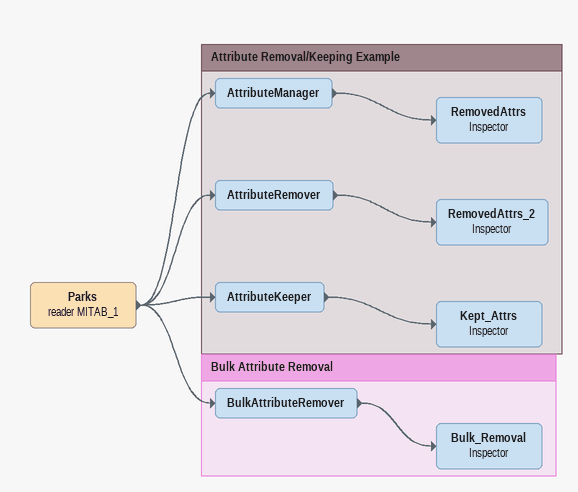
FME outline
Parks (reader MITAB_1)
    -> BulkAttributeRemover
    -> AttributeKeeper
    -> AttributeRemover
    -> AttributeManager

Bookmark: Attribute Removal/Keeping Example
AttributeManager
    -> RemovedAttrs
RemovedAttrs: Inspector
AttributeRemover
    -> RemovedAttrs_2
RemovedAttrs_2: Inspector
AttributeKeeper
    -> Kept_Attrs
Kept_Attrs: Inspector

Bookmark: Bulk Attribute Removal
BulkAttributeRemover
    -> Bulk_Removal
Bulk_Removal: Inspector
